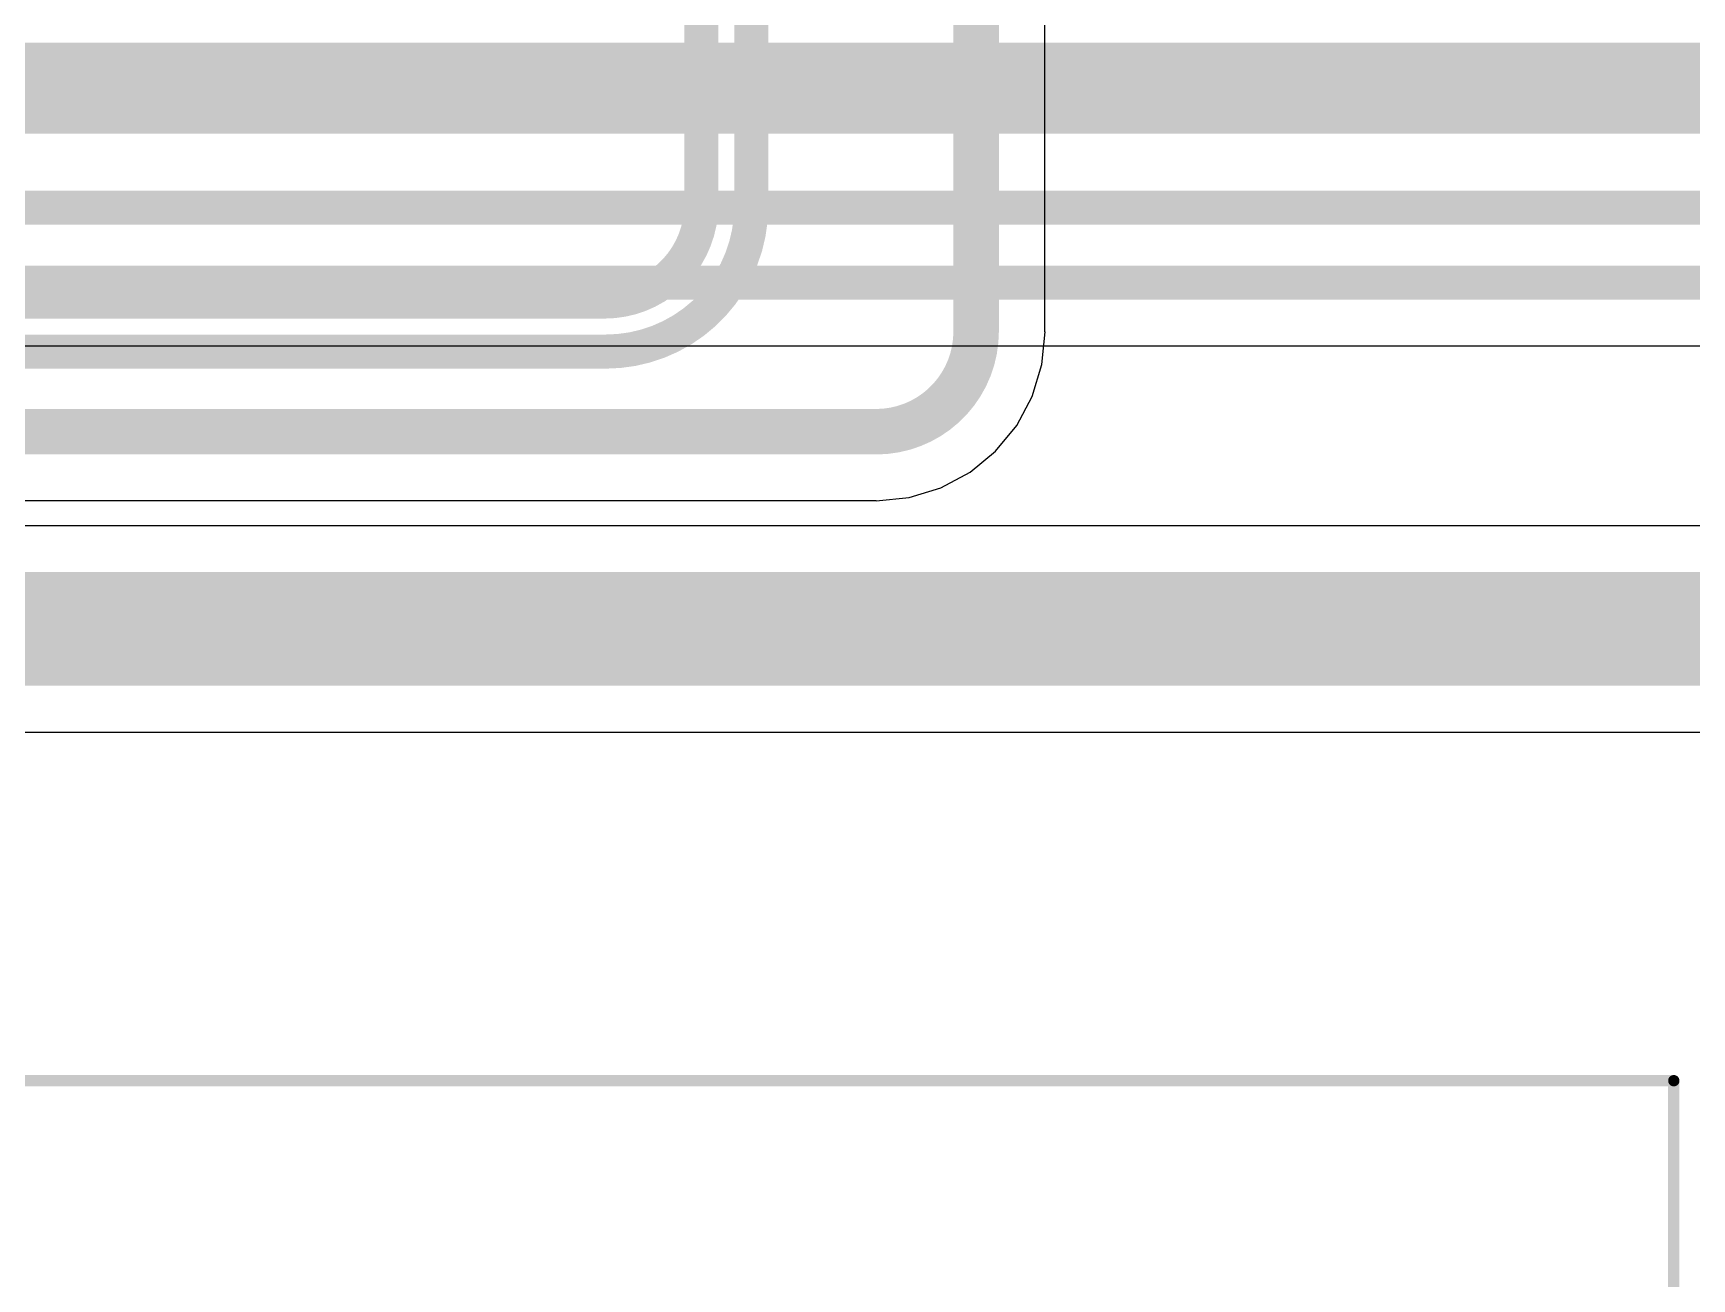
# Model space of a CAD drawing. Header units: inches. Extents: x 0 to 289, y 0 to 168.
# Drawn here: x 76.69 to 95.22, y 43.42 to 57.33 of the extents above; entities that cross this region are included whole.
import ezdxf

# ---------------------------------------------------------------- set-up
doc = ezdxf.new("R2010")
doc.units = ezdxf.units.IN
for name, color, linetype in [('Bottom Layer', 5, 'Continuous'), ('Top Layer', 1, 'Continuous'), ('Top Overlay', 2, 'Continuous')]:
    doc.layers.add(name, color=color, linetype=linetype)

# ---------------------------------------------------------------- blocks, each defined once
blk = doc.blocks.new('NC5MBV_B_59')
at = {"layer": 'Top Overlay'}
for points in [[(-12.512, 12.526, 0.127, 0.127, 0), (12.486, 12.526, 0.127, 0.127, 0)], [(12.486, -13.968, 0.127, 0.127, 0), (12.486, 12.526, 0.127, 0.127, 0)]]:
    blk.add_lwpolyline(points, format="xyseb", dxfattribs=at)
blk.add_lwpolyline([(12.455, 12.526, 0.0635, 0.0635, 1), (12.518, 12.526, 0.0635, 0.0635, 1)], format="xyseb", close=True, dxfattribs=at)
blk.add_lwpolyline([(12.455, 12.526, 0.0635, 0.0635, 1), (12.518, 12.526, 0.0635, 0.0635, 1)], format="xyseb", close=True, dxfattribs=at)

msp = doc.modelspace()

# ---------------------------------------------------------------- linework, layer by layer
at = {"layer": 'Bottom Layer'}
for p, q in [((87.994, 54), (87.994, 60.604)), ((87.96, 53.632), (87.996, 54)), ((87.996, 54), (87.994, 54)), ((87.852, 53.278), (87.96, 53.632)), ((87.678, 52.951), (87.852, 53.278)), ((87.443, 52.665), (87.678, 52.951)), ((87.157, 52.43), (87.443, 52.665)), ((86.83, 52.255), (87.157, 52.43)), ((86.476, 52.148), (86.83, 52.255)), ((63.921, 52.114), (86.107, 52.114)), ((86.107, 52.112), (86.476, 52.148)), ((86.107, 52.114), (86.107, 52.112)), ((95.877, 51.834), (60.353, 51.834)), ((60.353, 49.529), (95.877, 49.529))]:
    msp.add_line(p, q, dxfattribs=at)
for points in [[(87.225, 54, 0.508, 0.508, 0), (87.225, 61.493, 0.508, 0.508, 0)], [(84.156, 55.417, 0.381, 0.381, 0), (84.156, 59.874, 0.381, 0.381, 0)], [(84.714, 55.402, 0.381, 0.381, 0), (84.714, 59.966, 0.381, 0.381, 0)], [(84.156, 55.417, 0.381, 0.381, -0.414214), (83.075, 54.337, 0.381, 0.381, 0)], [(84.714, 55.402, 0.381, 0.381, -0.414214), (83.09, 53.778, 0.381, 0.381, 0)], [(70.311, 54.337, 0.381, 0.381, 0), (83.075, 54.337, 0.381, 0.381, 0)], [(87.225, 54, 0.508, 0.508, -0.414214), (86.107, 52.883, 0.508, 0.508, 0)], [(70.311, 53.778, 0.381, 0.381, 0), (83.09, 53.778, 0.381, 0.381, 0)], [(63.921, 52.883, 0.508, 0.508, 0), (86.107, 52.883, 0.508, 0.508, 0)], [(60.353, 50.682, 1.27, 1.27, 0), (95.877, 50.682, 1.27, 1.27, 0)]]:
    msp.add_lwpolyline(points, format="xyseb", dxfattribs=at)
for points in [[(84.06, 55.417, 0.191, 0.191, 1), (84.251, 55.417, 0.191, 0.191, 1)], [(84.06, 55.417, 0.191, 0.191, 1), (84.251, 55.417, 0.191, 0.191, 1)], [(84.619, 55.402, 0.191, 0.191, 1), (84.81, 55.402, 0.191, 0.191, 1)], [(84.619, 55.402, 0.191, 0.191, 1), (84.81, 55.402, 0.191, 0.191, 1)], [(82.98, 54.337, 0.191, 0.191, 1), (83.17, 54.337, 0.191, 0.191, 1)], [(82.98, 54.337, 0.191, 0.191, 1), (83.17, 54.337, 0.191, 0.191, 1)], [(87.098, 54, 0.254, 0.254, 1), (87.352, 54, 0.254, 0.254, 1)], [(87.098, 54, 0.254, 0.254, 1), (87.352, 54, 0.254, 0.254, 1)], [(82.995, 53.778, 0.191, 0.191, 1), (83.185, 53.778, 0.191, 0.191, 1)], [(82.995, 53.778, 0.191, 0.191, 1), (83.185, 53.778, 0.191, 0.191, 1)], [(85.98, 52.883, 0.254, 0.254, 1), (86.234, 52.883, 0.254, 0.254, 1)], [(85.98, 52.883, 0.254, 0.254, 1), (86.234, 52.883, 0.254, 0.254, 1)]]:
    msp.add_lwpolyline(points, format="xyseb", close=True, dxfattribs=at)
at = {"layer": 'Top Layer'}
msp.add_line((67.475, 53.843), (131.179, 53.843), dxfattribs=at)
for points in [[(68.024, 56.718, 1.016, 1.016, 0), (98.417, 56.718, 1.016, 1.016, 0)], [(67.726, 55.386, 0.381, 0.381, 0), (130.954, 55.386, 0.381, 0.381, 0)], [(67.475, 54.547, 0.381, 0.381, 0), (131.179, 54.547, 0.381, 0.381, 0)]]:
    msp.add_lwpolyline(points, format="xyseb", dxfattribs=at)

# ---------------------------------------------------------------- block references
msp.add_blockref('NC5MBV_B_59', (82.53, 33.11))

doc.saveas('drawing.dxf')
